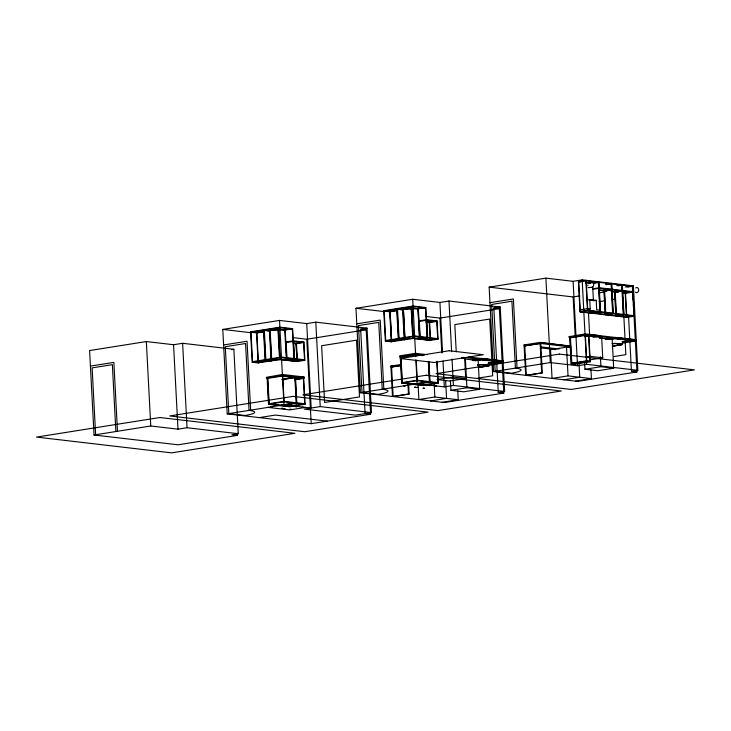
<?xml version="1.0" encoding="UTF-8"?>
<svg xmlns="http://www.w3.org/2000/svg" width="731" height="731" viewBox="0 0 731 731"><rect width="100%" height="100%" fill="white"/><g stroke="black" fill="none" stroke-linecap="round" stroke-linejoin="round"><path stroke-width="1.1" d="M593.408 300.176L592.713 287.192L588.035 287.649M587.742 285.812L587.971 285.035M592.713 287.256L591.936 287.511M478.348 367.218A31.515 4.222 -3 0 0 478.613 367.236L480.358 367.172A31.515 4.222 -3 0 0 489.094 365.783L489.45 365.436M614.25 338.371L615.136 338.343A31.515 4.222 -3 0 1 622.2 339.166L622.072 339.029A31.332 4.194 -3 0 0 620.985 338.828M488.747 360.529L489.012 360.301A31.515 4.222 -3 0 0 482.04 359.488L481.766 359.506M622.154 339.312L622.035 339.184A31.332 4.194 -3 0 0 615.109 338.371M622.3 344.429L622.51 344.411A31.515 4.222 -3 0 0 615.502 343.588L613.83 343.497A31.332 4.194 -3 0 0 612.313 343.689M271.914 404.088L270.616 404.152L271.932 404.042M284.167 402.141L283.655 402.233M281.234 405.349L282.568 405.285L281.334 405.413M284.688 405.568L283.372 405.641L284.697 405.531M293.487 403.439L294.821 403.338M294.803 403.384L293.524 403.457M296.923 403.631L295.626 403.704L296.95 403.585M293.643 406.445L294.977 406.381L293.661 406.491M289.896 409.387L291.23 409.314L289.933 409.433M295.808 406.747L297.106 406.628L295.772 406.728M302.15 407.441L303.484 407.368L302.168 407.487M405.093 382.953L403.795 383.017L405.111 382.907M415.729 384.195L414.514 384.278L415.747 384.14M417.511 384.049L416.195 384.067L417.529 383.994M417.876 384.433L416.551 384.506L417.876 384.396M414.568 387.247L415.912 387.183L414.614 387.302M426.666 382.304L428 382.203M427.982 382.249L426.703 382.322M430.102 382.496L428.805 382.56L430.13 382.45M426.822 385.31L428.156 385.237L426.84 385.356M435.173 383.263L436.508 383.19L435.21 383.309M634.188 340.034L615.52 337.612M622.392 344.392L622.273 344.648A31.515 4.222 -3 0 1 613.537 346.028L612.176 346.11M622.392 342.108L636.235 339.906L584.992 333.921L569.029 336.699L569.065 337.466L585.047 334.935L636.29 340.92L622.437 343.122M621.633 339.275A31.332 4.194 -3 0 0 621.862 339.23L622.118 339.157M479.993 367.017L480.349 366.999A31.515 4.222 -3 0 0 489.085 365.619L489.121 365.39A31.332 4.194 -3 0 0 482.195 364.577L480.66 364.605A31.332 4.194 -3 0 0 477.672 365.034M622.456 344.429L622.255 344.438A31.515 4.222 -3 0 1 613.528 345.864L612.962 345.891M489.012 365.591L488.948 365.61A31.332 4.194 -3 0 1 480.267 366.98L479.92 367.044M622.191 344.456L622.136 344.465A31.332 4.194 -3 0 1 613.455 345.845L612.861 345.9M488.673 360.374L488.893 360.164A31.332 4.194 -3 0 0 488.162 360.027M488.683 360.538L488.884 360.529A31.515 4.222 -3 0 1 488.591 360.593M633.375 340.326L633.631 341.194L634.325 340.993L615.822 338.718L609.033 339.531M237.429 435.384L231.901 434.735L238.288 433.721L233.865 349.281L182.613 343.296L173.558 344.73L146.337 341.551L89.602 350.56L94.034 435L178.026 444.804L237.429 435.384L237.31 433.127M370.608 414.239L365.08 413.6L360.657 329.16L366.185 329.8L370.608 414.239L311.205 423.669L227.213 413.856L222.791 329.416L279.525 320.416L306.737 323.595L315.801 322.161L367.044 328.146L371.467 412.586L355.485 415.117L304.242 409.132L320.224 406.591L371.467 412.586M493.836 308.016L499.364 308.665L503.787 393.104L444.393 402.534L360.392 392.721L355.97 308.281L412.704 299.271L439.925 302.451L448.98 301.017L500.223 307.002L504.655 391.441L498.259 392.456L493.836 308.016L500.223 307.002M633.43 304.416L636.966 371.969L577.572 381.39L493.571 371.576L489.149 287.146L545.883 278.136L573.104 281.316L582.159 279.882L633.412 285.867L637.834 370.306L631.438 371.321L628.55 316.148M250.578 331.819L256.846 332.55L258.445 362.951L252.168 362.22L250.578 331.819L279.872 327.168L292.638 328.658L294.227 359.058L286.369 360.301L284.779 329.909L277.972 329.114L279.562 359.506L297.005 361.543L304.864 360.301L303.904 342.062L293.268 340.82L285.41 342.062M383.757 310.684L390.034 311.415L391.624 341.816L385.347 341.075L383.757 310.684L413.061 306.033L425.817 307.523L427.407 337.923L419.548 339.166L417.958 308.765L411.151 307.97L412.75 338.371L430.184 340.408L438.043 339.166L437.083 320.918L426.456 319.685L418.598 320.927M250.998 332.267L263.525 330.275L269.474 330.969L271.018 360.356L258.5 362.348L252.542 361.644L250.998 332.267L256.956 332.961L264.256 331.801M264.32 330.147L279.9 327.68L292.345 329.133L293.88 358.51C284.551 359.533 275.221 360.063 265.856 359.533L264.32 330.147C273.677 330.677 283.016 330.147 292.345 329.133M384.186 311.123L396.705 309.14L402.653 309.834L404.197 339.221L391.679 341.203L385.721 340.509L384.186 311.123L390.135 311.817L397.436 310.657M397.5 309.012L413.079 306.536L425.524 307.989L427.059 337.375C417.739 338.389 408.401 338.919 399.044 338.398L397.5 309.012C406.856 309.542 416.195 309.003 425.524 307.989M264.302 331.28L256.526 332.514L258.125 362.914L280.284 359.488L278.694 329.087L267.948 330.796M267.628 330.75L278.374 329.051L285.172 329.845L286.771 360.246M397.481 310.145L389.714 311.379L391.304 341.779L413.463 338.343L411.873 307.943L401.127 309.652M400.807 309.615L411.553 307.906L418.36 308.701L419.95 339.102M256.846 332.55L264.622 331.317M390.034 311.415L397.801 310.182M593.307 282.65L598.634 281.8L600.233 312.201L587.468 310.648L580.012 311.899L578.422 281.499L585.878 280.311L587.468 310.712L634.252 316.176L632.662 285.775L625.206 286.963M586.225 280.859L578.769 282.038L580.304 311.424L592.43 312.841L599.886 311.662L598.342 282.276L586.225 280.859L587.77 310.246L599.886 311.662M284.779 329.909L292.638 328.658M417.958 308.765L425.817 307.523M593.015 283.116L598.342 282.276M593.654 283.199L598.981 282.349L611.107 283.765L612.642 313.151L605.186 314.33L593.069 312.914L600.526 311.735L612.642 313.151M606.072 284.14L611.399 283.299L612.989 313.69L605.533 314.878L604.235 290.106M90.425 366.094L113.862 362.375L117.472 431.272M223.604 344.959L247.041 341.24L250.651 410.137M356.783 323.815L380.221 320.096L383.83 389.002M489.962 302.68L513.4 298.961L517.009 367.857M605.78 284.606L611.107 283.765M606.419 284.688L611.746 283.838L621.734 285.008L623.278 314.394L615.822 315.573L605.825 314.403L604.519 289.54M592.878 288.763L599.265 287.749L611.39 289.165L603.934 290.353L599.521 289.841M616.699 285.382L622.026 284.533L623.625 314.933L616.169 316.121L614.872 291.349M592.905 289.275L599.292 288.261L611.418 289.677L603.961 290.856L599.548 290.344M617.476 285.684L621.734 285.008M618.115 285.757L622.373 285.081L632.37 286.25L633.914 315.637L626.449 316.815L616.461 315.646L615.155 290.783M231.736 349.619L233.865 349.281M360.657 329.16L367.044 328.146M627.015 286.881L633.412 285.867M628.112 286.927L632.37 286.25M292.318 337.539L306.782 339.23L366.185 329.8M425.497 316.404L439.961 318.095L499.364 308.665M489.149 287.146L573.141 296.95L579.784 295.9M598.78 292.884L604.409 291.989M293.615 341.359L286.159 342.547L287.064 359.771L297.06 360.94L304.516 359.753L303.612 342.528L293.615 341.359L294.52 358.592L304.516 359.753M426.794 320.224L419.338 321.412L420.243 338.636L430.239 339.805L437.695 338.617L436.791 321.393L426.794 320.224L427.699 337.448L437.695 338.617M615.228 292.172L622.684 290.993L632.68 292.162L625.224 293.341L623.004 293.085M303.904 342.062L296.046 343.305L297.005 361.543M426.036 321.795L429.225 322.17L437.083 320.918M293.935 343.451L296.156 343.716L303.612 342.528M436.791 321.393L429.335 322.572L425.999 322.188M586.774 300.075L589.743 299.6L596.222 300.359L596.715 309.789L599.639 310.127L599.749 312.155L592.823 313.252L580.487 311.808L580.387 309.789L587.313 308.683L590.237 309.03L589.743 299.6M593.261 300.834L596.222 300.359M599.246 301.665L604.875 300.77M612.752 299.518L614.999 299.162M252.542 361.644L265.061 359.661L271.018 360.356M265.856 359.533L281.444 357.057L293.88 358.51M385.721 340.509L398.24 338.526L404.197 339.221M399.044 338.398L414.623 335.922L427.059 337.375M252.168 362.22L281.472 357.569L304.864 360.301M385.347 341.075L414.651 336.424L438.043 339.166M588.254 309.341L590.237 309.03M580.304 311.424L587.77 310.246M287.064 359.771L294.52 358.592M420.243 338.636L427.699 337.448M600.224 312.137L592.768 313.316M605.825 314.403L613.282 313.224L623.278 314.394M616.461 315.646L623.918 314.467L633.914 315.637M580.012 311.826L626.796 317.364L634.252 316.176M282.751 376.008L267.838 378.384L269.163 403.713L284.076 401.346L296.201 402.763L294.876 377.424L282.751 376.008L284.076 401.346M282.376 378.987L295.169 376.958L296.548 403.302L282.696 405.504M282.084 379.453L294.876 377.424M282.723 379.535L295.516 377.507L303.383 378.42L304.708 403.75L289.787 406.116L281.919 405.202L296.841 402.836L304.708 403.75M301.802 377.342L304.041 376.986L304.096 378L294.511 379.526M295.15 379.307L303.676 377.954L305.055 404.298L289.741 406.728L268.469 404.243L267.089 377.9M294.858 379.773L303.383 378.42M408.592 383.839L409.122 394.009L392.501 396.467L390.911 366.076L401.008 364.467M570.582 346.969L540.127 343.415L524.145 345.946L540.766 343.488L542.301 372.874L525.68 375.332L524.09 344.931L539.853 342.437L570.262 346.001M585.385 335.474L570.472 337.841L571.797 363.179L574.986 363.545L589.908 361.178L588.583 335.849L585.385 335.474L586.719 360.812L589.908 361.178M585.677 335.885L588.875 335.383L590.255 361.726L574.941 364.157L571.112 363.709L569.732 337.366M400.551 365.564L390.966 367.09L401.191 365.637M585.385 336.361L588.583 335.849M584.645 336.735L588.903 336.059L601.668 337.548L602.728 357.815L589.944 359.844M592.96 337.165L599.484 336.132M599.539 337.886L601.668 337.548M472.208 360.081L481.784 358.391L503.047 360.876M605.387 338.946L611.774 337.932M473.085 360.145L480.194 358.958M605.314 339.102L612.231 338.097M473.094 360.319L479.682 359.268M605.542 339.294L612.861 338.133M475.123 360.785L482.35 359.844L501.11 362.156L500.452 362.338L500.406 361.452M570.783 347.664L566.525 347.17L550.544 349.701L552.051 378.411L568.033 375.871L591.425 378.612L590.959 369.776M488.345 362.978L497.875 361.461M622.264 341.724L631.054 340.326M488.354 363.143L498.615 361.516M622.273 341.889L632.525 340.262M488.463 363.161L499.666 361.434M622.383 341.934L636.226 339.741L614.972 337.42M488.144 363.417L503.056 361.041L468.525 357.011M488.198 364.422L503.111 362.055L463.006 357.377M428.339 361.799L429.38 381.619L417.264 380.202L402.342 382.569L401.017 357.24L415.93 354.873L422.545 355.65M268.469 404.243L283.783 401.812L305.055 404.298M400.268 356.765L401.648 383.108L416.972 380.677L438.235 383.163L437.083 361.205M296.201 402.763L281.289 405.129L270.269 403.841M429.38 381.619L414.468 383.985L403.448 382.697M94.034 435L150.769 425.99L177.989 429.17L187.045 427.736L238.288 433.721M227.213 413.856L283.948 404.855L311.168 408.035L306.737 323.595M360.392 392.721L417.127 383.711L444.347 386.891L453.403 385.456L504.655 391.441M493.571 371.576L550.306 362.576L577.527 365.756L586.582 364.321L637.834 370.306M437.887 382.615L430.02 381.692L415.107 384.067L422.975 384.981L437.887 382.615L436.791 361.69M585.705 356.993L589.972 356.317L602.728 357.815M281.234 405.732L268.871 404.179L267.491 377.836M414.413 384.597L401.648 383.108M415.875 384.36L429.727 382.167L428.631 361.306M465.72 378.503L449.739 381.043L436.983 379.553L452.964 377.013L465.72 378.503L464.66 358.236L461.471 357.861M422.92 385.593L438.235 383.163M571.797 363.179L586.719 360.812M478.047 378.119L492.676 375.798L492.018 363.316M613.473 356.618L625.855 354.654L625.197 342.172M571.112 363.709L586.426 361.278L590.255 361.726M305.64 407.386L289.659 409.927L267.966 407.386M259.322 417.611L275.304 415.071L327.186 421.129M409.122 394.009L393.141 396.549L391.597 367.163M542.301 372.874L526.32 375.405L524.785 346.019M450.397 380.367L450.917 390.299L466.899 387.768L479.664 389.257L478.156 360.547L465.4 359.058L466.899 387.768M584.599 362.64L584.946 369.265L600.928 366.724L613.693 368.214L612.185 339.513L599.429 338.014M479.664 389.257L463.682 391.798L450.917 390.299M613.693 368.214L597.711 370.754L584.946 369.265M457.78 390.911L458.246 399.747L434.854 397.015L418.872 399.546L418.123 385.2M430.568 400.917L446.55 398.377L445.627 380.714M563.747 379.782L579.729 377.242L578.979 362.887M442.264 402.278L458.246 399.747M575.443 381.143L591.425 378.612M303.036 404.444L301.994 404.398L302.442 404.481M613.939 338.389L613.483 338.416A31.515 4.222 -3 0 0 605.935 339.568M589.643 300.075L593.207 300.066L589.716 300.066M613.738 338.407L613.583 338.407A31.332 4.194 -3 0 0 606.301 339.531M614.104 343.469L613.748 343.479A31.515 4.222 -3 0 0 612.222 343.68M480.861 359.524L480.395 359.542A31.332 4.194 -3 0 0 473.368 360.621M480.66 359.542L480.304 359.551A31.515 4.222 -3 0 0 473.249 360.611M481.126 364.586L480.569 364.623A31.515 4.222 -3 0 0 477.571 365.016M614.533 343.588L613.757 343.652A31.515 4.222 -3 0 0 612.231 343.844M479.691 367.063L478.723 367.044A31.332 4.194 -3 0 1 478.458 367.026M614.524 343.415L615.484 343.415A31.515 4.222 -3 0 1 622.465 344.228L622.309 344.246A31.332 4.194 -3 0 0 615.374 343.442L615.21 343.433M481.29 359.506L481.766 359.478M614.616 338.343L615.219 338.352M615.091 337.594L619.093 338.161M416.423 381.107L417.364 380.961M481.583 359.332L481.921 359.341A31.332 4.194 -3 0 1 485.777 359.689M481.857 364.568L482.305 364.559A31.515 4.222 -3 0 1 489.277 365.372L489.368 365.39M615.1 337.768L619.102 338.325M482.131 358.83L482.825 358.866L482.88 359.88M283.244 402.251L284.185 402.096M481.857 359.478L480.459 359.387A31.332 4.194 -3 0 0 473.359 360.456M478.878 367.044L478.613 367.063A31.515 4.222 -3 0 1 478.339 367.044M482.04 359.488L481.848 359.506A31.332 4.194 -3 0 1 488.865 360.319L489.14 360.337M615.429 337.603L616.059 338.736M578.422 281.499L580.551 281.746M585.86 282.367L591.178 282.988M585.376 282.815L589.789 283.326M606.785 290.682L604.564 290.426L612.03 289.238L622.017 290.408L614.561 291.596L611.235 291.203M618.536 292.062L615.2 291.669L622.657 290.481L632.653 291.651L625.197 292.839L622.976 292.574M606.812 291.194L604.592 290.929L612.057 289.75L622.044 290.92L614.588 292.098L611.262 291.715M621.195 338.444L624.676 338.809M627.892 339.221L631.374 339.595M621.332 338.59L624.685 338.983M628.03 339.376L631.383 339.76M355.97 308.281L384.259 311.589M569.275 336.415L571.505 336.671M426.438 321.731L429.627 322.106L430.586 340.344L413.143 338.307L413.116 337.804M539.853 342.437L570.545 346.293M524.09 344.931L526.347 345.196M541.013 346.914L559.06 349.016M541.059 347.919L555.724 349.637M575.334 364.093L571.505 363.645L570.125 337.302M631.438 371.321L636.966 371.969M482.423 358.757L501.064 361.041M482.433 358.93L485.914 359.296M489.13 359.716L492.612 360.081M494.713 360.365L498.195 360.73M482.57 359.076L485.923 359.469M489.267 359.862L492.621 360.246M494.85 360.511L498.204 360.904M222.791 329.416L251.08 332.724M427.461 354.709L415.537 353.32L399.793 355.814L399.601 356.865L415.592 354.334L424.09 355.321M293.259 342.876L296.448 343.241L297.398 361.479L279.964 359.451L279.936 358.939M390.911 366.076L393.168 366.332M498.259 392.456L503.787 393.104M415.473 384.716L423.313 385.529M304.041 376.986L282.358 374.455L266.386 377.333L266.422 378.009L282.404 375.469L304.096 378M282.038 379.535L284.277 379.8M282.696 405.796L290.134 406.664M632.781 292.034L633.192 299.911M633.868 339.814L633.923 340.829M625.498 292.592L626.796 317.364M625.151 291.952L626.449 316.815M622.373 285.081L623.918 314.467M622.885 297.919L623.059 301.318M623.178 303.593L623.771 314.933M623.89 317.208L625.023 338.773M614.515 290.71L615.822 315.573M611.746 283.838L613.282 313.224M613.391 338.078L613.428 338.837M603.888 289.467L605.186 314.33M598.981 282.349L600.526 311.735M600.553 335.794L588.007 334.323M600.407 356.792L600.928 366.724M588.464 312.53L589.652 335.227M582.159 279.882L586.582 364.321M573.104 281.316L577.527 365.756M573.141 296.95L575.206 336.361M566.525 347.17L568.033 375.871M545.883 278.136L550.306 362.576M540.09 342.738L541.662 372.792M500.689 360.95L500.744 361.964M491.844 359.908L489.697 319.054L454.81 324.591L456.235 351.83M488.673 363.179L488.728 364.193M480.212 359.277L480.249 359.972M448.98 301.017L451.63 351.684M452.014 359.003L453.403 385.456M439.925 302.451L442.52 351.995M442.986 360.995L444.347 386.891M439.961 318.095L441.789 352.991M434.159 383.766L434.854 397.015M429.225 322.17L430.184 340.408M428.978 361.872L430.02 381.692M418.068 309.176L419.603 338.563M416.222 360.383L417.264 380.202M412.704 299.271L415.711 356.691M415.875 359.816L417.127 383.711M411.553 307.906L411.58 308.418M411.471 308.007L413.061 338.407M407.953 383.766L408.483 393.936M403.457 309.706L404.992 339.093M403.028 309.259L404.618 339.659M400.67 356.701L402.05 383.044M396.705 309.14L398.24 338.526M390.135 311.817L391.679 341.203M315.801 322.161L320.224 406.591M306.782 339.23L311.205 423.669M296.156 343.716L297.06 360.94M295.516 377.507L296.841 402.836M279.525 320.416L283.948 404.855M278.374 329.051L278.401 329.553M278.292 329.151L279.882 359.551M269.849 330.403L271.439 360.803M263.525 330.275L265.061 359.661M182.613 343.296L187.045 427.736M173.558 344.73L177.989 429.17M146.337 341.551L150.769 425.99M115.873 431.528L112.364 364.65L92.124 367.867L95.633 434.744M590.228 283.281A2.558 1.992 -83.3 0 1 593.435 283.39A2.558 1.992 -83.3 0 1 592.229 287.283M635.668 287.996A2.558 1.992 -83.3 0 1 638.309 288.443A2.558 1.992 -83.3 0 1 638.072 291.87A2.558 1.992 -83.3 0 1 635.385 292.117M618.737 338.526A31.332 4.194 -3 0 0 615.1 338.206L613.556 338.261A31.332 4.194 -3 0 0 605.57 339.504M621.871 339.403A31.332 4.194 -3 0 1 621.642 339.449M621.999 339.412A31.515 4.222 -3 0 1 621.77 339.458M489.286 365.537A31.515 4.222 -3 0 0 482.314 364.723L480.578 364.787A31.515 4.222 -3 0 0 477.581 365.189M270.781 407.14L272.096 407.085L270.781 407.14M283.034 405.193L284.35 405.138L283.034 405.193M281.408 408.382L282.723 408.318L281.462 408.364M283.537 408.629L284.852 408.574L283.537 408.629M289.759 406.335L291.075 406.281L289.759 406.335M403.96 385.995L405.276 385.941L404.015 385.977M416.716 387.494L418.031 387.43L416.716 387.494M422.938 385.191L424.254 385.136L422.993 385.173M423.094 388.234L424.409 388.216L423.121 388.225M428.969 385.548L430.285 385.484L428.996 385.539M435.347 386.288L436.663 386.27L435.374 386.279M245.552 343.515L225.303 346.732L228.812 413.6L244.967 415.491A25.941 3.472 -3 0 0 249.052 410.393L245.552 343.515M378.731 322.38L358.482 325.587L361.991 392.465L378.155 394.356A25.941 3.472 -3 0 0 382.231 389.248L378.731 322.38M511.91 301.236L491.671 304.452L495.17 371.33L511.334 373.212A25.941 3.472 -3 0 0 515.419 368.113L511.91 301.236M356.518 340.189L321.631 345.726L324.601 402.47L359.497 396.933L356.518 340.189M449.245 350.734L400.195 358.519L434.223 362.494L483.273 354.709L449.245 350.734M159.879 417.511L36.55 437.092L171.584 452.864L294.913 433.291L159.879 417.511M293.058 396.376L169.729 415.948L304.763 431.729L428.092 412.147L293.058 396.376M426.237 375.241L302.908 394.813L437.942 410.584L561.271 391.012L426.237 375.241M559.416 354.096L436.087 373.669L571.121 389.449L694.45 369.877L559.416 354.096M403.348 309.304L397.07 308.564L398.669 338.965L404.937 339.696L403.348 309.304M270.168 330.439L263.891 329.708L265.49 360.1L271.758 360.84L270.168 330.439"/></g></svg>
